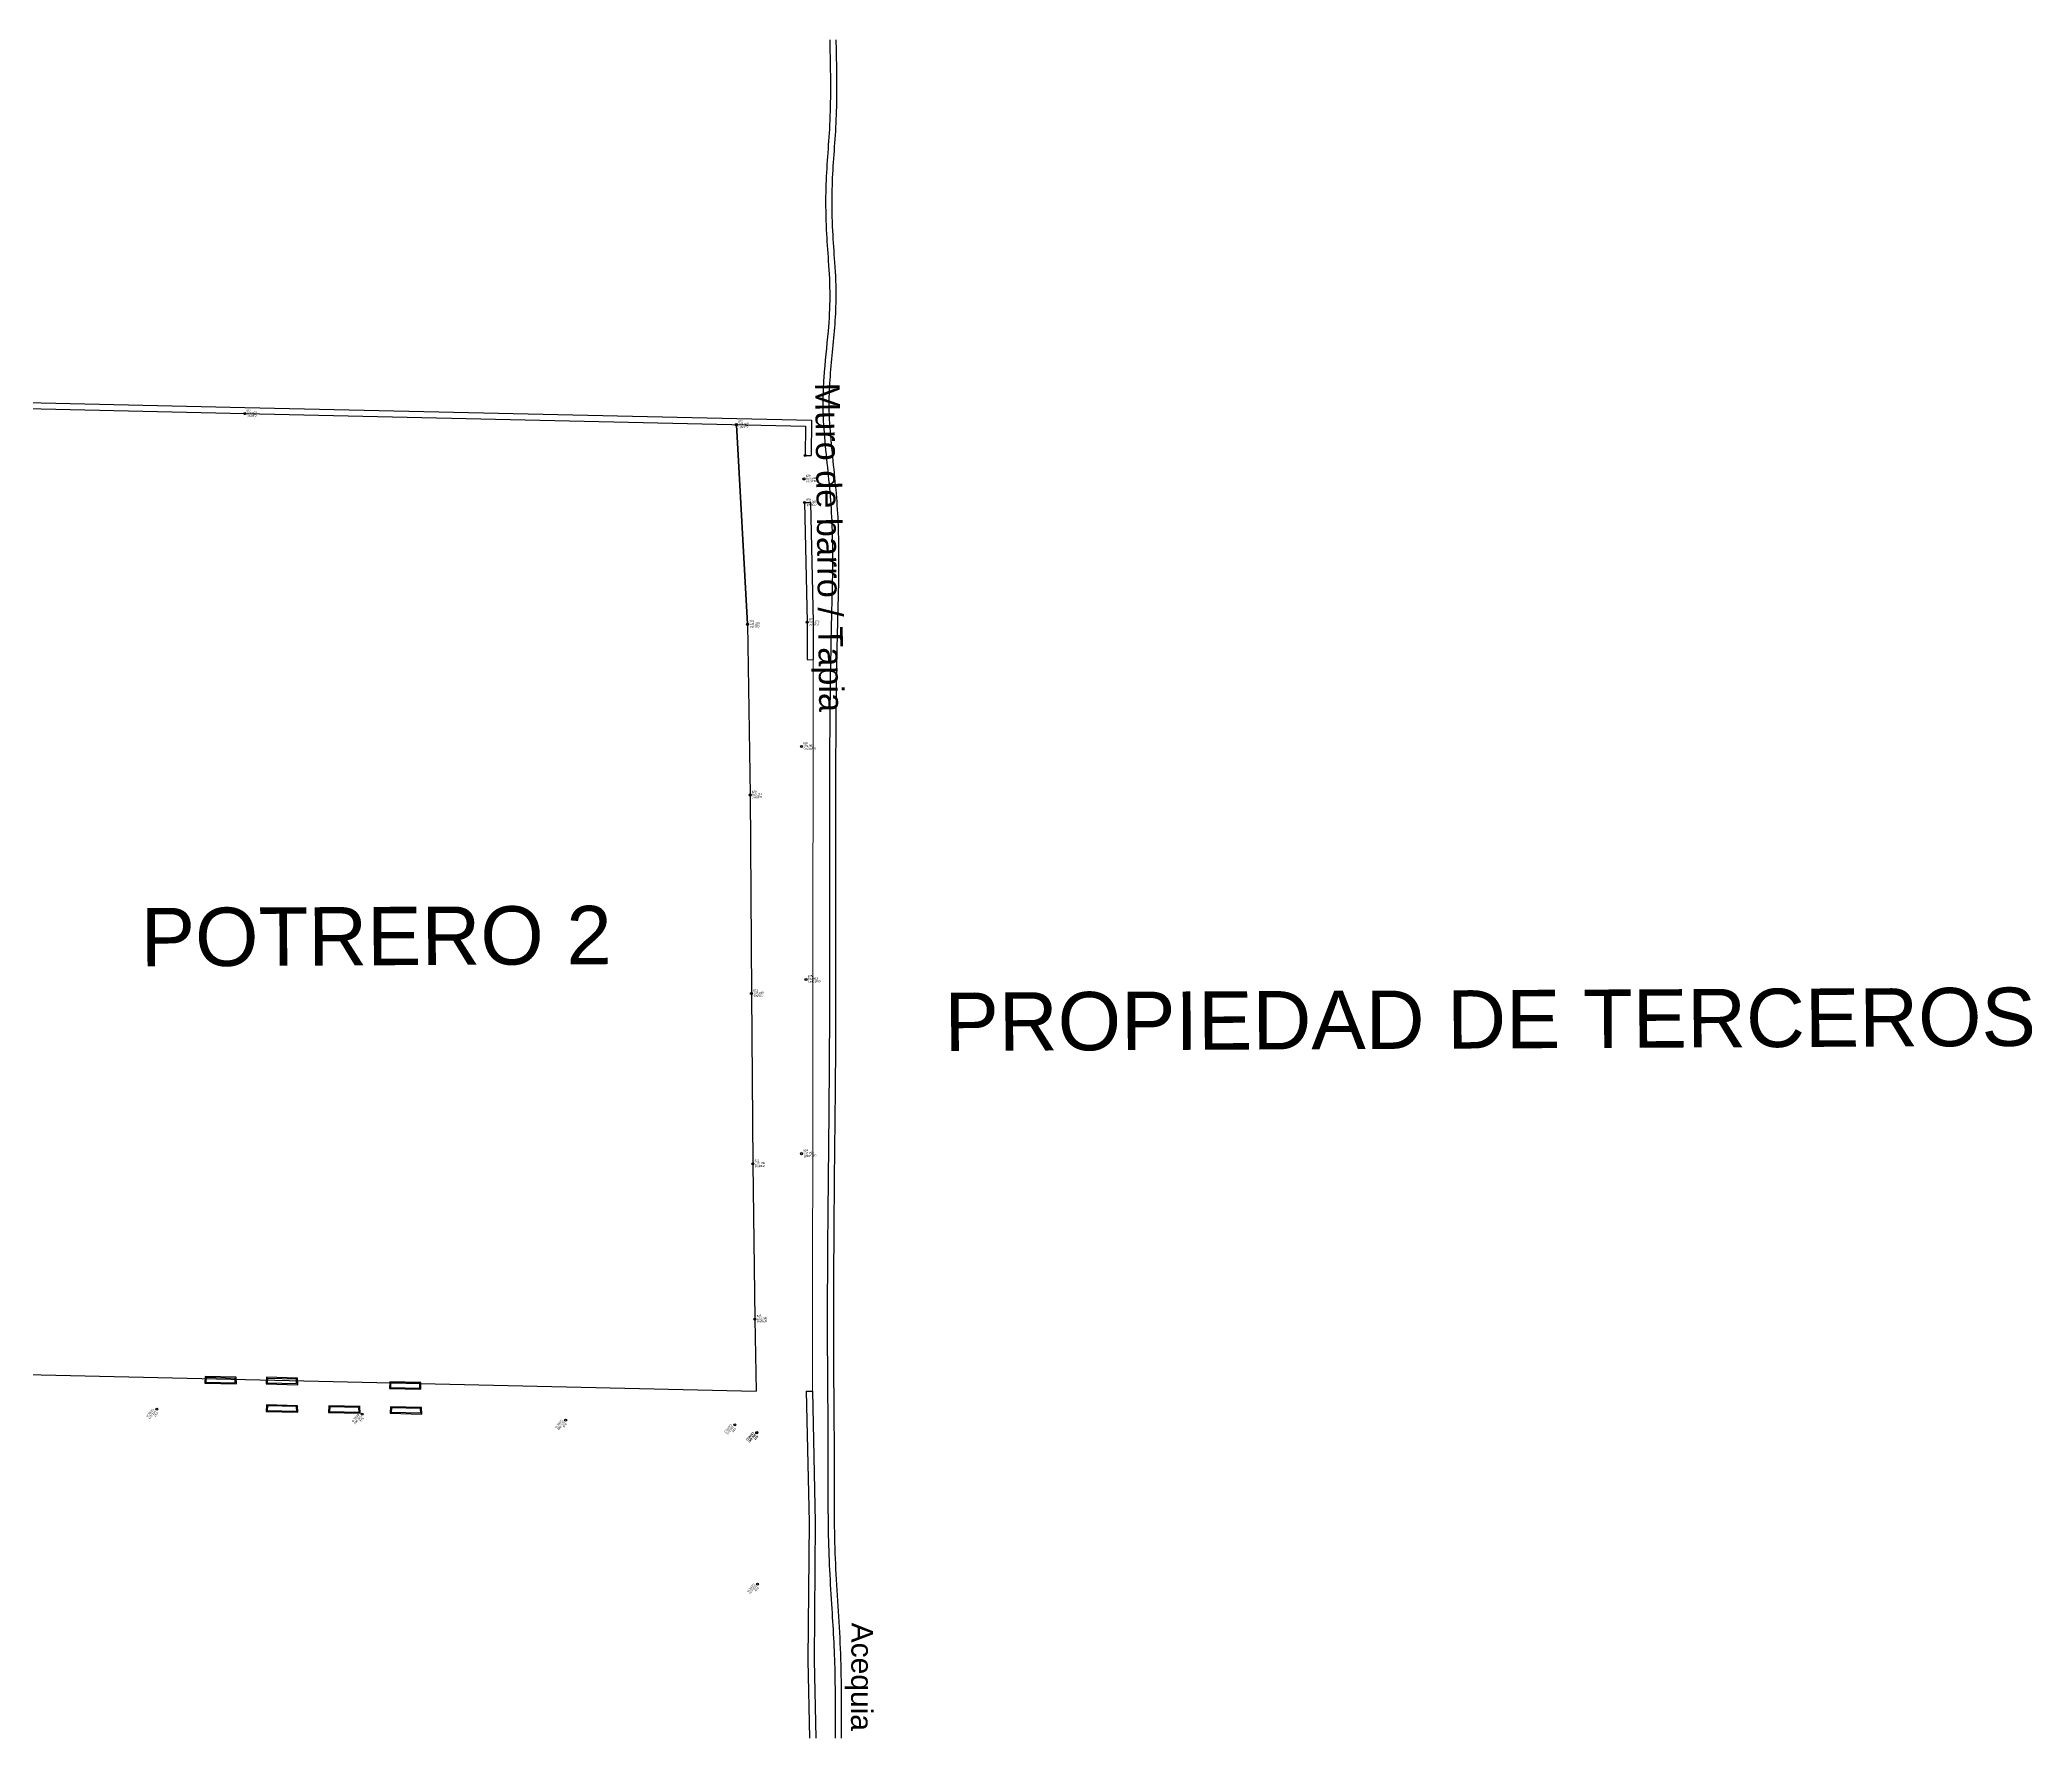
# Model space of a CAD drawing. Header units: metres. Extents: x -4524 to 2222, y -1534 to 2985.
# Drawn here: x -151.4 to 43.8, y 380.2 to 546.5 of the extents above; entities that cross this region are included whole.
import ezdxf
from ezdxf.enums import TextEntityAlignment as Align

# ---------------------------------------------------------------- set-up
doc = ezdxf.new("R2010")
doc.units = ezdxf.units.M
doc.header["$LTSCALE"] = 25.4
doc.header["$MEASUREMENT"] = 0
doc.layers.add('51', color=7, linetype='Continuous')
doc.layers.add('CANAL', color=140, linetype='Continuous')
doc.styles.add('CUADROS', font='')
doc.styles.get('CUADROS').set_extended_font_data('Arial')

msp = doc.modelspace()

# ---------------------------------------------------------------- linework, layer by layer
at = {"color": 30, "true_color": 0xf26722}
for p, q in [((-162.73, 510.65), (-131.28, 509.92)), ((-162.72, 511.25), (-131.27, 510.52)), ((-131.28, 509.92), (-76.34, 508.69)), ((-131.27, 510.52), (-75.74, 509.28)), ((-76.34, 508.69), (-76.38, 505.83)), ((-75.74, 509.28), (-75.78, 505.82)), ((-76.38, 505.83), (-75.78, 505.82)), ((-76.44, 501.21), (-75.84, 501.22)), ((-76.44, 501.21), (-76.18, 489.48)), ((-75.84, 501.22), (-75.58, 489.49)), ((-76.18, 489.48), (-76.19, 485.82)), ((-75.58, 489.49), (-75.59, 485.83)), ((-76.19, 485.82), (-75.59, 485.8)), ((-76.26, 414.15), (-75.98, 401.31)), ((-76.26, 414.15), (-75.66, 414.15)), ((-75.66, 414.16), (-75.38, 401.33)), ((-75.98, 401.31), (-76.1, 387.79)), ((-75.38, 401.31), (-75.5, 387.79)), ((-76.1, 387.79), (-75.94, 380.16)), ((-75.5, 387.81), (-75.34, 380.16))]:
    msp.add_line(p, q, dxfattribs=at)
at = {"linetype": 'Continuous'}
for p, q in [((-131.28, 509.92), (-131.28, 509.92)), ((-131.28, 509.92), (-131.28, 509.92)), ((-83.11, 508.84), (-83.11, 508.84)), ((-83.11, 508.84), (-83.11, 508.84)), ((-76.38, 505.83), (-76.38, 505.83)), ((-76.38, 505.83), (-76.38, 505.83)), ((-76.49, 503.52), (-76.49, 503.52)), ((-76.49, 503.52), (-76.49, 503.52)), ((-76.44, 501.21), (-76.44, 501.21)), ((-76.44, 501.21), (-76.44, 501.21)), ((-82.02, 489.28), (-82.02, 489.28)), ((-82.02, 489.28), (-82.02, 489.28)), ((-76.18, 489.48), (-76.18, 489.48)), ((-76.18, 489.48), (-76.18, 489.48)), ((-76.74, 477.31), (-76.74, 477.31)), ((-76.74, 477.31), (-76.74, 477.31)), ((-81.77, 472.56), (-81.77, 472.56)), ((-81.77, 472.56), (-81.77, 472.56)), ((-81.64, 453.11), (-81.64, 453.11)), ((-81.64, 453.11), (-81.64, 453.11)), ((-76.29, 454.49), (-76.29, 454.49)), ((-76.29, 454.49), (-76.29, 454.49)), ((-76.73, 437.42), (-76.73, 437.42)), ((-76.73, 437.42), (-76.73, 437.42)), ((-81.5, 436.42), (-81.5, 436.42)), ((-81.5, 436.42), (-81.5, 436.42)), ((-81.3, 421.21), (-81.3, 421.21)), ((-81.3, 421.21), (-81.3, 421.21)), ((-139.89, 412.38), (-139.89, 412.38)), ((-139.89, 412.38), (-139.89, 412.38)), ((-119.77, 411.89), (-119.77, 411.89)), ((-119.77, 411.89), (-119.77, 411.89)), ((-99.84, 411.31), (-99.84, 411.31)), ((-99.84, 411.31), (-99.84, 411.31)), ((-83.27, 410.85), (-83.27, 410.85)), ((-83.27, 410.85), (-83.27, 410.85)), ((-81.12, 410.08), (-81.12, 410.08)), ((-81.12, 410.08), (-81.12, 410.08)), ((-81.1, 410.11), (-81.1, 410.11)), ((-81.1, 410.11), (-81.1, 410.11)), ((-81.04, 395.24), (-81.04, 395.24)), ((-81.04, 395.24), (-81.04, 395.24))]:
    msp.add_line(p, q, dxfattribs=at)
at = {"color": 7, "lineweight": 30}
for p, q in [((-82.02, 489.28), (-83.11, 508.84)), ((-83.11, 508.84), (-82.02, 489.28)), ((-82.02, 489.28), (-81.77, 472.56)), ((-81.77, 472.56), (-81.64, 453.11)), ((-81.64, 453.11), (-81.5, 436.42)), ((-81.5, 436.42), (-81.3, 421.21)), ((-81.3, 421.21), (-81.18, 414.14)), ((-247.05, 417.95), (-81.18, 414.14))]:
    msp.add_line(p, q, dxfattribs=at)
at = {"color": 5, "lineweight": 20}
msp.add_line((-75.66, 414.15), (-75.59, 485.8), dxfattribs=at)
at = {"color": 4}
for p, q in [((-135.16, 415.58), (-135.19, 414.94)), ((-135.19, 414.93), (-132.1, 414.86)), ((-132.12, 415.51), (-135.16, 415.58)), ((-135.07, 415.48), (-135.09, 415.03)), ((-135.09, 415.03), (-132.21, 414.96)), ((-132.22, 415.41), (-135.07, 415.48)), ((-132.21, 414.96), (-132.22, 415.4)), ((-132.1, 414.86), (-132.12, 415.51)), ((-129.15, 415.51), (-129.18, 414.86)), ((-129.18, 414.86), (-126.09, 414.79)), ((-126.11, 415.43), (-129.15, 415.51)), ((-129.06, 415.41), (-129.08, 414.96)), ((-129.08, 414.96), (-126.2, 414.89)), ((-126.21, 415.34), (-129.06, 415.41)), ((-126.2, 414.89), (-126.21, 415.33)), ((-126.09, 414.79), (-126.11, 415.43)), ((-117.08, 415.06), (-117.11, 414.42)), ((-117.11, 414.41), (-114.02, 414.34)), ((-114.04, 414.99), (-117.08, 415.06)), ((-116.99, 414.96), (-117.01, 414.51)), ((-117.01, 414.51), (-114.12, 414.44)), ((-114.14, 414.89), (-116.99, 414.96)), ((-114.12, 414.44), (-114.14, 414.88)), ((-114.02, 414.34), (-114.04, 414.99)), ((-129.14, 412.81), (-129.17, 412.17)), ((-129.17, 412.16), (-126.08, 412.09)), ((-126.1, 412.73), (-129.14, 412.81)), ((-129.05, 412.71), (-129.07, 412.26)), ((-129.07, 412.26), (-126.19, 412.19)), ((-126.2, 412.64), (-129.05, 412.71)), ((-126.19, 412.19), (-126.2, 412.63)), ((-126.08, 412.09), (-126.1, 412.73)), ((-123.03, 412.71), (-123.06, 412.07)), ((-123.06, 412.07), (-119.97, 411.99)), ((-119.98, 412.64), (-123.03, 412.71)), ((-122.93, 412.61), (-122.96, 412.16)), ((-122.96, 412.16), (-120.07, 412.1)), ((-120.09, 412.54), (-122.93, 412.61)), ((-120.07, 412.1), (-120.09, 412.54)), ((-119.97, 411.99), (-119.99, 412.64)), ((-116.99, 412.63), (-117.03, 411.99)), ((-117.03, 411.99), (-113.93, 411.91)), ((-113.95, 412.56), (-116.99, 412.63)), ((-116.9, 412.53), (-116.92, 412.09)), ((-116.92, 412.09), (-114.04, 412.02)), ((-114.05, 412.46), (-116.9, 412.53)), ((-114.04, 412.02), (-114.05, 412.46)), ((-113.93, 411.91), (-113.95, 412.56))]:
    msp.add_line(p, q, dxfattribs=at)
at = {"linetype": 'Continuous'}
for centre in [(-131.28, 509.92), (-83.11, 508.84), (-76.38, 505.83), (-76.49, 503.52), (-76.44, 501.21), (-82.02, 489.28), (-76.18, 489.48), (-76.74, 477.31), (-81.77, 472.56), (-81.64, 453.11), (-76.29, 454.49), (-76.73, 437.42), (-81.5, 436.42), (-81.3, 421.21), (-139.89, 412.38), (-119.77, 411.89), (-99.84, 411.31), (-83.27, 410.85), (-81.12, 410.08), (-81.1, 410.11), (-81.04, 395.24)]:
    msp.add_circle(centre, 0.1, dxfattribs=at)
at = {"layer": 'CANAL', "color": 140, "ltscale": 0.4}
for points, knots in [([(-73.41, 380.16), (-73.41, 382.19), (-73.39, 384.22), (-73.45, 387.35), (-73.48, 388.44), (-73.59, 390.64), (-73.66, 391.74), (-73.81, 394.1), (-73.89, 395.37), (-74.08, 399.19), (-74.11, 401.73), (-74.11, 405.91), (-74.11, 407.54), (-74.12, 411.54), (-74.14, 413.9), (-74.19, 420.99), (-74.17, 425.71), (-74.09, 434.81), (-74.04, 439.18), (-73.98, 446.79), (-73.96, 450.03), (-73.95, 456.52), (-73.95, 459.76), (-73.97, 469.49), (-73.98, 475.97), (-73.88, 484.28), (-73.85, 486.09), (-73.77, 489.75), (-73.72, 491.61), (-73.65, 495.3), (-73.65, 497.14), (-73.76, 500.07), (-73.83, 501.15), (-74.02, 503.32), (-74.14, 504.4), (-74.36, 506.62), (-74.48, 507.74), (-74.59, 509.64), (-74.62, 510.4), (-74.6, 511.93), (-74.56, 512.7), (-74.4, 514.98), (-74.23, 516.5), (-74, 519.15), (-73.93, 520.3), (-73.93, 522.58), (-73.99, 523.73), (-74.14, 525.89), (-74.22, 526.9), (-74.33, 529.15), (-74.35, 530.38), (-74.3, 532.65), (-74.25, 533.68), (-74.11, 535.73), (-74.03, 536.76), (-73.9, 538.95), (-73.87, 540.13), (-73.86, 542.49), (-73.87, 543.67), (-73.91, 545.41), (-73.92, 545.97), (-73.93, 546.53)], [44.196929, 44.196929, 44.196929, 44.196929, 50.2881, 50.2881, 53.595347, 53.595347, 56.902594, 56.902594, 60.710368, 60.710368, 68.325917, 68.325917, 73.230197, 73.230197, 80.315521, 80.315521, 94.486168, 94.486168, 107.600603, 107.600603, 117.330893, 117.330893, 127.061184, 127.061184, 146.521765, 146.521765, 151.952623, 151.952623, 157.497948, 157.497948, 163.043273, 163.043273, 166.320673, 166.320673, 169.598073, 169.598073, 172.978467, 172.978467, 175.255012, 175.255012, 177.531557, 177.531557, 182.084648, 182.084648, 185.549122, 185.549122, 189.013597, 189.013597, 192.049286, 192.049286, 195.724154, 195.724154, 198.807238, 198.807238, 201.890323, 201.890323, 205.438426, 205.438426, 208.986529, 208.986529, 210.663375, 210.663375, 210.663375, 210.663375]), ([(-72.81, 380.16), (-72.81, 382.04), (-72.8, 383.91), (-72.84, 387.19), (-72.88, 388.58), (-73.03, 391.37), (-73.12, 392.76), (-73.3, 395.52), (-73.37, 396.9), (-73.47, 399.66), (-73.49, 401.04), (-73.52, 404.52), (-73.51, 406.63), (-73.51, 411.02), (-73.54, 413.29), (-73.57, 417.85), (-73.57, 420.12), (-73.56, 426.68), (-73.53, 430.97), (-73.45, 439.15), (-73.4, 443.05), (-73.35, 451.26), (-73.35, 455.59), (-73.36, 464.23), (-73.37, 468.55), (-73.36, 476.39), (-73.34, 479.91), (-73.26, 485.76), (-73.21, 488.09), (-73.09, 492.74), (-73.03, 495.07), (-73.09, 498.45), (-73.13, 499.49), (-73.26, 501.57), (-73.36, 502.61), (-73.57, 504.74), (-73.68, 505.84), (-73.89, 508.02), (-73.98, 509.11), (-74.03, 511.1), (-74, 511.99), (-73.89, 513.8), (-73.81, 514.71), (-73.55, 517.43), (-73.36, 519.26), (-73.32, 522.31), (-73.38, 523.53), (-73.53, 525.76), (-73.61, 526.79), (-73.73, 529.04), (-73.75, 530.27), (-73.71, 532.52), (-73.66, 533.53), (-73.52, 535.55), (-73.44, 536.57), (-73.32, 538.64), (-73.28, 539.7), (-73.26, 541.82), (-73.26, 542.87), (-73.29, 544.8), (-73.31, 545.67), (-73.33, 546.54)], [44.198013, 44.198013, 44.198013, 44.198013, 49.827113, 49.827113, 53.999742, 53.999742, 58.17237, 58.17237, 62.322319, 62.322319, 66.472267, 66.472267, 72.791674, 72.791674, 79.620992, 79.620992, 86.45031, 86.45031, 99.307695, 99.307695, 110.997072, 110.997072, 123.963628, 123.963628, 136.930185, 136.930185, 147.497858, 147.497858, 154.474496, 154.474496, 161.451134, 161.451134, 164.569916, 164.569916, 167.688698, 167.688698, 170.981301, 170.981301, 174.273905, 174.273905, 177.008406, 177.008406, 179.742907, 179.742907, 185.211909, 185.211909, 188.830926, 188.830926, 191.911949, 191.911949, 195.627725, 195.627725, 198.682107, 198.682107, 201.736489, 201.736489, 204.895194, 204.895194, 208.0539, 208.0539, 210.663375, 210.663375, 210.663375, 210.663375])]:
    msp.add_open_spline(points, degree=3, knots=knots, dxfattribs=at)

# ---------------------------------------------------------------- texts
at = {"color": 2, "char_height": 0.2, "attachment_point": 4}
for s, insert, rotation in [('817', (-131.11, 510.22), 4.5222), ('818', (-82.93, 509.14), 4.5222), ('829', (-76.31, 503.82), 4.5222), ('828', (-76.26, 501.5), 4.5222), ('819', (-81.84, 489.58), 4.5222), ('827', (-76, 489.77), 4.5222), ('826', (-76.57, 477.61), 4.5222), ('820', (-81.6, 472.86), 4.5222), ('825', (-76.12, 454.79), 4.5222), ('821', (-81.46, 453.4), 4.5222), ('824', (-76.55, 437.71), 4.5222), ('822', (-81.32, 436.72), 4.5222), ('823', (-81.12, 421.51), 4.5222), ('613', (-139.81, 412.04), 229.972), ('614', (-119.68, 411.55), 229.972), ('615', (-99.76, 410.97), 229.972), ('616', (-83.18, 410.52), 229.972), ('618', (-81.03, 409.75), 229.972), ('617', (-81.01, 409.77), 229.972), ('619', (-80.95, 394.91), 229.972)]:
    msp.add_mtext(s, dxfattribs=dict(at, insert=insert, rotation=rotation))
at = {"color": 1, "char_height": 0.2, "attachment_point": 4}
for s, insert, rotation in [('102.679', (-131.08, 509.94), 4.5222), ('103.308', (-82.91, 508.86), 4.5222), ('103.342', (-76.29, 503.54), 4.5222), ('103.301', (-76.24, 501.23), 4.5222), ('103.220', (-81.82, 489.3), 4.5222), ('103.175', (-75.98, 489.5), 4.5222), ('103.091', (-76.54, 477.33), 4.5222), ('103.114', (-81.58, 472.58), 4.5222), ('102.948', (-81.44, 453.12), 4.5222), ('102.913', (-76.09, 454.51), 4.5222), ('102.799', (-76.53, 437.44), 4.5222), ('102.735', (-81.3, 436.44), 4.5222), ('102.680', (-81.1, 421.23), 4.5222), ('101.923', (-140.02, 412.22), 229.972), ('102.057', (-119.9, 411.73), 229.972), ('102.282', (-99.97, 411.15), 229.972), ('102.673', (-83.4, 410.7), 229.972), ('102.642', (-81.23, 409.95), 229.972), ('102.640', (-81.25, 409.93), 229.972), ('102.624', (-81.17, 395.09), 229.972)]:
    msp.add_mtext(s, dxfattribs=dict(at, insert=insert, rotation=rotation))
at = {"color": 3, "char_height": 0.2, "attachment_point": 4}
for s, insert, rotation in [('PARED', (-131.06, 509.66), 4.5222), ('PARED', (-82.89, 508.58), 4.5222), ('PARED', (-76.27, 503.26), 4.5222), ('PARED', (-76.22, 500.95), 4.5222), ('PARED', (-81.79, 489.02), 4.5222), ('PARED', (-75.96, 489.22), 4.5222), ('LINDERO', (-76.52, 477.05), 4.5222), ('PARED', (-81.55, 472.3), 4.5222), ('PARED', (-81.42, 452.85), 4.5222), ('LINDERO', (-76.07, 454.23), 4.5222), ('LINDERO', (-76.5, 437.16), 4.5222), ('PARED', (-81.28, 436.16), 4.5222), ('PARED', (-81.07, 420.95), 4.5222), ('CERCO', (-140.24, 412.4), 229.972), ('CERCO', (-120.11, 411.91), 229.972), ('CERCO', (-100.19, 411.33), 229.972), ('CERCO', (-83.61, 410.88), 229.972), ('CERCO', (-81.46, 410.11), 229.972), ('CERCO', (-81.44, 410.13), 229.972), ('CERCO', (-81.38, 395.27), 229.972)]:
    msp.add_mtext(s, dxfattribs=dict(at, insert=insert, rotation=rotation))
at = {"layer": '51', "color": 7, "linetype": 'Continuous', "style": 'CUADROS'}
for s, height, rotation, p in [('Muro de barro / Tapia', 2.4019, 270.7273, (-74.29, 496.82)), ('POTRERO 2', 5.717, 0.2709, (-118.4, 458.74, 102.5))]:
    msp.add_text(s, height=height, rotation=rotation, dxfattribs=at).set_placement(p, align=Align.MIDDLE)
for s, height, rotation, p in [('PROPIEDAD DE TERCEROS', 5.7166, 0.2709, (-62.71, 447.48)), ('Acequia ', 2.102, 269.7333, (-71.83, 391.48))]:
    msp.add_text(s, height=height, rotation=rotation, dxfattribs=at).set_placement(p)

doc.saveas('drawing.dxf')
